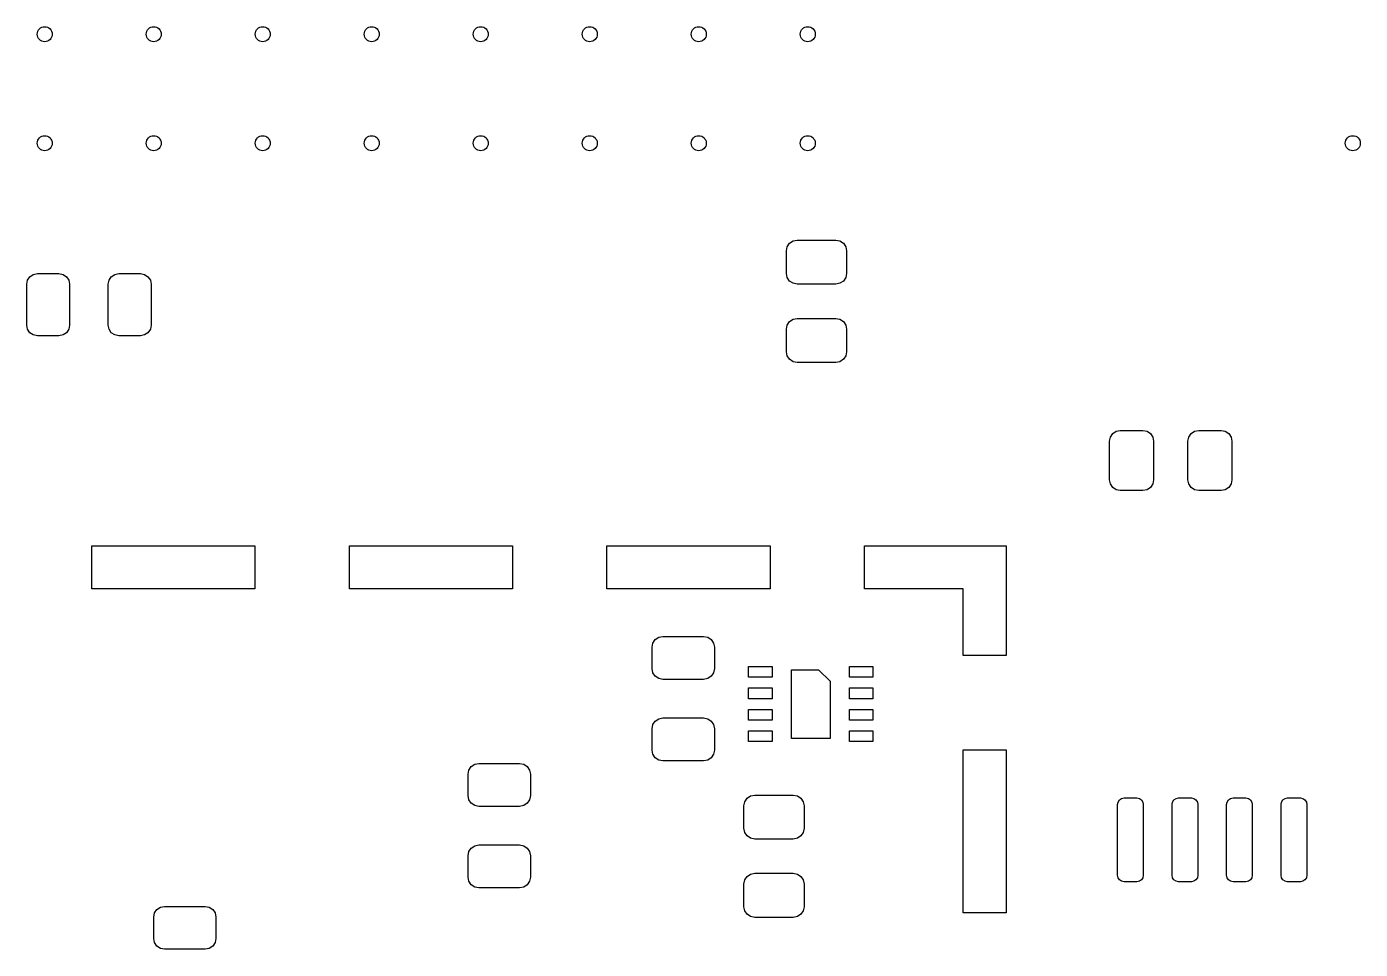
# Model space of a CAD drawing. Header units: inches. Extents: x 0.39 to 2.81, y 0.39 to 2.13.
# Drawn here: x 1.583 to 2.807, y 1.261 to 2.107 of the extents above; entities that cross this region are included whole.
import ezdxf

# ---------------------------------------------------------------- set-up
doc = ezdxf.new("R2010")
doc.units = ezdxf.units.IN
doc.header["$MEASUREMENT"] = 0
doc.layers.add('BLACK', color=250, linetype='CONTINUOUS')

msp = doc.modelspace()

# ---------------------------------------------------------------- linework, layer by layer
at = {"layer": 'BLACK', "linetype": 'CONTINUOUS'}
for p, q in [((2.2833, 1.9082), (2.2865, 1.9104)), ((2.2865, 1.9104), (2.2903, 1.9111)), ((2.2903, 1.9111), (2.3257, 1.9111)), ((2.3257, 1.9111), (2.3295, 1.9104)), ((2.3295, 1.9104), (2.3327, 1.9082)), ((2.2804, 1.9013), (2.2812, 1.905)), ((2.2804, 1.8806), (2.2804, 1.9013)), ((2.2812, 1.905), (2.2833, 1.9082)), ((2.3327, 1.9082), (2.3348, 1.905)), ((2.3348, 1.905), (2.3356, 1.9013)), ((2.3356, 1.9013), (2.3356, 1.8806)), ((1.5835, 1.8706), (1.5842, 1.8743)), ((1.5842, 1.8743), (1.5863, 1.8775)), ((1.5863, 1.8775), (1.5895, 1.8797)), ((1.5895, 1.8797), (1.5933, 1.8804)), ((1.5933, 1.8804), (1.613, 1.8804)), ((1.613, 1.8804), (1.6168, 1.8797)), ((1.6168, 1.8797), (1.6199, 1.8775)), ((1.6199, 1.8775), (1.6221, 1.8743)), ((1.6221, 1.8743), (1.6228, 1.8706)), ((1.6583, 1.8706), (1.659, 1.8743)), ((1.659, 1.8743), (1.6611, 1.8775)), ((1.6611, 1.8775), (1.6643, 1.8797)), ((1.6643, 1.8797), (1.6681, 1.8804)), ((1.6681, 1.8804), (1.6878, 1.8804)), ((1.6878, 1.8804), (1.6916, 1.8797)), ((1.6916, 1.8797), (1.6947, 1.8775)), ((1.6947, 1.8775), (1.6969, 1.8743)), ((1.6969, 1.8743), (1.6976, 1.8706)), ((2.2812, 1.8768), (2.2804, 1.8806)), ((2.2833, 1.8736), (2.2812, 1.8768)), ((2.2865, 1.8715), (2.2833, 1.8736)), ((2.3327, 1.8736), (2.3295, 1.8715)), ((2.3348, 1.8768), (2.3327, 1.8736)), ((2.3356, 1.8806), (2.3348, 1.8768)), ((1.5835, 1.8332), (1.5835, 1.8706)), ((1.6228, 1.8706), (1.6228, 1.8332)), ((1.6583, 1.8332), (1.6583, 1.8706)), ((1.6976, 1.8706), (1.6976, 1.8332)), ((2.2903, 1.8707), (2.2865, 1.8715)), ((2.3257, 1.8707), (2.2903, 1.8707)), ((2.3295, 1.8715), (2.3257, 1.8707)), ((2.2812, 1.8332), (2.2833, 1.8364)), ((2.2833, 1.8364), (2.2865, 1.8385)), ((2.2865, 1.8385), (2.2903, 1.8393)), ((2.2903, 1.8393), (2.3257, 1.8393)), ((2.3257, 1.8393), (2.3295, 1.8385)), ((2.3295, 1.8385), (2.3327, 1.8364)), ((2.3327, 1.8364), (2.3348, 1.8332)), ((1.5842, 1.8294), (1.5835, 1.8332)), ((1.5863, 1.8262), (1.5842, 1.8294)), ((1.5895, 1.8241), (1.5863, 1.8262)), ((1.5933, 1.8233), (1.5895, 1.8241)), ((1.613, 1.8233), (1.5933, 1.8233)), ((1.6168, 1.8241), (1.613, 1.8233)), ((1.6199, 1.8262), (1.6168, 1.8241)), ((1.6221, 1.8294), (1.6199, 1.8262)), ((1.6228, 1.8332), (1.6221, 1.8294)), ((1.659, 1.8294), (1.6583, 1.8332)), ((1.6611, 1.8262), (1.659, 1.8294)), ((1.6643, 1.8241), (1.6611, 1.8262)), ((1.6681, 1.8233), (1.6643, 1.8241)), ((1.6878, 1.8233), (1.6681, 1.8233)), ((1.6916, 1.8241), (1.6878, 1.8233)), ((1.6947, 1.8262), (1.6916, 1.8241)), ((1.6969, 1.8294), (1.6947, 1.8262)), ((1.6976, 1.8332), (1.6969, 1.8294)), ((2.2804, 1.8294), (2.2812, 1.8332)), ((2.2804, 1.8087), (2.2804, 1.8294)), ((2.3348, 1.8332), (2.3356, 1.8294)), ((2.3356, 1.8294), (2.3356, 1.8087)), ((2.2812, 1.805), (2.2804, 1.8087)), ((2.2833, 1.8018), (2.2812, 1.805)), ((2.2865, 1.7996), (2.2833, 1.8018)), ((2.2903, 1.7989), (2.2865, 1.7996)), ((2.3257, 1.7989), (2.2903, 1.7989)), ((2.3295, 1.7996), (2.3257, 1.7989)), ((2.3327, 1.8018), (2.3295, 1.7996)), ((2.3348, 1.805), (2.3327, 1.8018)), ((2.3356, 1.8087), (2.3348, 1.805)), ((2.5769, 1.7267), (2.5776, 1.7305)), ((2.5769, 1.6913), (2.5769, 1.7267)), ((2.5776, 1.7305), (2.5798, 1.7337)), ((2.5798, 1.7337), (2.583, 1.7358)), ((2.583, 1.7358), (2.5867, 1.7366)), ((2.5867, 1.7366), (2.6074, 1.7366)), ((2.6074, 1.7366), (2.6112, 1.7358)), ((2.6112, 1.7358), (2.6144, 1.7337)), ((2.6144, 1.7337), (2.6165, 1.7305)), ((2.6165, 1.7305), (2.6173, 1.7267)), ((2.6173, 1.7267), (2.6173, 1.6913)), ((2.6487, 1.7267), (2.6495, 1.7305)), ((2.6487, 1.6913), (2.6487, 1.7267)), ((2.6495, 1.7305), (2.6516, 1.7337)), ((2.6516, 1.7337), (2.6548, 1.7358)), ((2.6548, 1.7358), (2.6586, 1.7366)), ((2.6586, 1.7366), (2.6793, 1.7366)), ((2.6793, 1.7366), (2.683, 1.7358)), ((2.683, 1.7358), (2.6862, 1.7337)), ((2.6862, 1.7337), (2.6884, 1.7305)), ((2.6884, 1.7305), (2.6891, 1.7267)), ((2.6891, 1.7267), (2.6891, 1.6913)), ((2.5776, 1.6875), (2.5769, 1.6913)), ((2.6173, 1.6913), (2.6165, 1.6875)), ((2.6495, 1.6875), (2.6487, 1.6913)), ((2.6891, 1.6913), (2.6884, 1.6875)), ((2.5798, 1.6843), (2.5776, 1.6875)), ((2.583, 1.6822), (2.5798, 1.6843)), ((2.5867, 1.6814), (2.583, 1.6822)), ((2.6074, 1.6814), (2.5867, 1.6814)), ((2.6112, 1.6822), (2.6074, 1.6814)), ((2.6144, 1.6843), (2.6112, 1.6822)), ((2.6165, 1.6875), (2.6144, 1.6843)), ((2.6516, 1.6843), (2.6495, 1.6875)), ((2.6548, 1.6822), (2.6516, 1.6843)), ((2.6586, 1.6814), (2.6548, 1.6822)), ((2.6793, 1.6814), (2.6586, 1.6814)), ((2.683, 1.6822), (2.6793, 1.6814)), ((2.6862, 1.6843), (2.683, 1.6822)), ((2.6884, 1.6875), (2.6862, 1.6843)), ((1.6433, 1.5912), (1.6433, 1.6306)), ((1.6433, 1.6306), (1.7929, 1.6306)), ((1.7929, 1.6306), (1.7929, 1.5912)), ((1.8795, 1.5912), (1.8795, 1.6306)), ((1.8795, 1.6306), (2.0291, 1.6306)), ((2.0291, 1.6306), (2.0291, 1.5912)), ((2.1157, 1.5912), (2.1157, 1.6306)), ((2.1157, 1.6306), (2.2654, 1.6306)), ((2.2654, 1.6306), (2.2654, 1.5912)), ((2.352, 1.5912), (2.352, 1.6306)), ((2.352, 1.6306), (2.4425, 1.6306)), ((2.4425, 1.6306), (2.4819, 1.6306)), ((2.4819, 1.6306), (2.4819, 1.5912)), ((1.7929, 1.5912), (1.6433, 1.5912)), ((2.0291, 1.5912), (1.8795, 1.5912)), ((2.2654, 1.5912), (2.1157, 1.5912)), ((2.4425, 1.5912), (2.352, 1.5912)), ((2.4425, 1.5302), (2.4425, 1.5912)), ((2.4819, 1.5912), (2.4819, 1.5302)), ((2.1579, 1.5415), (2.1601, 1.5447)), ((2.1601, 1.5447), (2.1633, 1.5468)), ((2.1633, 1.5468), (2.167, 1.5476)), ((2.167, 1.5476), (2.2044, 1.5476)), ((2.2044, 1.5476), (2.2082, 1.5468)), ((2.2082, 1.5468), (2.2114, 1.5447)), ((2.2114, 1.5447), (2.2135, 1.5415)), ((2.1572, 1.5377), (2.1579, 1.5415)), ((2.1572, 1.5181), (2.1572, 1.5377)), ((2.2135, 1.5415), (2.2143, 1.5377)), ((2.2143, 1.5377), (2.2143, 1.5181)), ((2.4819, 1.5302), (2.4425, 1.5302)), ((2.1579, 1.5143), (2.1572, 1.5181)), ((2.2143, 1.5181), (2.2135, 1.5143)), ((2.2457, 1.5101), (2.2457, 1.52)), ((2.2457, 1.52), (2.2673, 1.52)), ((2.2673, 1.52), (2.2673, 1.5101)), ((2.3382, 1.5101), (2.3382, 1.52)), ((2.3382, 1.52), (2.3598, 1.52)), ((2.3598, 1.52), (2.3598, 1.5101)), ((2.1601, 1.5111), (2.1579, 1.5143)), ((2.1633, 1.509), (2.1601, 1.5111)), ((2.167, 1.5082), (2.1633, 1.509)), ((2.2044, 1.5082), (2.167, 1.5082)), ((2.2082, 1.509), (2.2044, 1.5082)), ((2.2114, 1.5111), (2.2082, 1.509)), ((2.2135, 1.5143), (2.2114, 1.5111)), ((2.2673, 1.5101), (2.2457, 1.5101)), ((2.285, 1.454), (2.285, 1.517)), ((2.285, 1.517), (2.3098, 1.517)), ((2.3098, 1.517), (2.3205, 1.5064)), ((2.3205, 1.5064), (2.3205, 1.454)), ((2.3598, 1.5101), (2.3382, 1.5101)), ((2.2457, 1.4904), (2.2457, 1.5003)), ((2.2457, 1.5003), (2.2673, 1.5003)), ((2.2673, 1.5003), (2.2673, 1.4904)), ((2.3382, 1.4904), (2.3382, 1.5003)), ((2.3382, 1.5003), (2.3598, 1.5003)), ((2.3598, 1.5003), (2.3598, 1.4904)), ((2.2673, 1.4904), (2.2457, 1.4904)), ((2.2457, 1.4707), (2.2457, 1.4806)), ((2.2457, 1.4806), (2.2673, 1.4806)), ((2.2673, 1.4806), (2.2673, 1.4707)), ((2.3598, 1.4904), (2.3382, 1.4904)), ((2.3382, 1.4707), (2.3382, 1.4806)), ((2.3382, 1.4806), (2.3598, 1.4806)), ((2.3598, 1.4806), (2.3598, 1.4707)), ((2.1579, 1.4667), (2.1601, 1.4699)), ((2.1601, 1.4699), (2.1633, 1.472)), ((2.1633, 1.472), (2.167, 1.4728)), ((2.167, 1.4728), (2.2044, 1.4728)), ((2.2044, 1.4728), (2.2082, 1.472)), ((2.2082, 1.472), (2.2114, 1.4699)), ((2.2114, 1.4699), (2.2135, 1.4667)), ((2.2673, 1.4707), (2.2457, 1.4707)), ((2.3598, 1.4707), (2.3382, 1.4707)), ((2.1572, 1.4629), (2.1579, 1.4667)), ((2.1572, 1.4433), (2.1572, 1.4629)), ((2.2135, 1.4667), (2.2143, 1.4629)), ((2.2143, 1.4629), (2.2143, 1.4433)), ((2.2457, 1.4511), (2.2457, 1.4609)), ((2.2457, 1.4609), (2.2673, 1.4609)), ((2.2673, 1.4609), (2.2673, 1.4511)), ((2.3382, 1.4511), (2.3382, 1.4609)), ((2.3382, 1.4609), (2.3598, 1.4609)), ((2.3598, 1.4609), (2.3598, 1.4511)), ((2.2673, 1.4511), (2.2457, 1.4511)), ((2.3205, 1.454), (2.285, 1.454)), ((2.3598, 1.4511), (2.3382, 1.4511)), ((2.1579, 1.4395), (2.1572, 1.4433)), ((2.1601, 1.4363), (2.1579, 1.4395)), ((2.1633, 1.4342), (2.1601, 1.4363)), ((2.167, 1.4334), (2.1633, 1.4342)), ((2.2044, 1.4334), (2.167, 1.4334)), ((2.2082, 1.4342), (2.2044, 1.4334)), ((2.2114, 1.4363), (2.2082, 1.4342)), ((2.2135, 1.4395), (2.2114, 1.4363)), ((2.2143, 1.4433), (2.2135, 1.4395)), ((2.4425, 1.294), (2.4425, 1.4436)), ((2.4425, 1.4436), (2.4819, 1.4436)), ((2.4819, 1.4436), (2.4819, 1.294)), ((1.9885, 1.4212), (1.9892, 1.425)), ((1.9885, 1.4016), (1.9885, 1.4212)), ((1.9892, 1.425), (1.9913, 1.4282)), ((1.9913, 1.4282), (1.9945, 1.4303)), ((1.9945, 1.4303), (1.9983, 1.4311)), ((1.9983, 1.4311), (2.0357, 1.4311)), ((2.0357, 1.4311), (2.0395, 1.4303)), ((2.0395, 1.4303), (2.0427, 1.4282)), ((2.0427, 1.4282), (2.0448, 1.425)), ((2.0448, 1.425), (2.0455, 1.4212)), ((2.0455, 1.4212), (2.0455, 1.4016)), ((1.9892, 1.3978), (1.9885, 1.4016)), ((1.9913, 1.3946), (1.9892, 1.3978)), ((2.0448, 1.3978), (2.0427, 1.3946)), ((2.0455, 1.4016), (2.0448, 1.3978)), ((2.2414, 1.3923), (2.2422, 1.396)), ((2.2422, 1.396), (2.2443, 1.3992)), ((2.2443, 1.3992), (2.2475, 1.4014)), ((2.2475, 1.4014), (2.2513, 1.4021)), ((2.2513, 1.4021), (2.2867, 1.4021)), ((2.2867, 1.4021), (2.2905, 1.4014)), ((2.2905, 1.4014), (2.2937, 1.3992)), ((2.2937, 1.3992), (2.2958, 1.396)), ((2.2958, 1.396), (2.2966, 1.3923)), ((2.5842, 1.3935), (2.5846, 1.3957)), ((2.5846, 1.3957), (2.5859, 1.3977)), ((2.5859, 1.3977), (2.5878, 1.3989)), ((2.5878, 1.3989), (2.5901, 1.3994)), ((2.5901, 1.3994), (2.6019, 1.3994)), ((2.6019, 1.3994), (2.6042, 1.3989)), ((2.6042, 1.3989), (2.6061, 1.3977)), ((2.6061, 1.3977), (2.6074, 1.3957)), ((2.6074, 1.3957), (2.6078, 1.3935)), ((2.6342, 1.3935), (2.6346, 1.3957)), ((2.6346, 1.3957), (2.6359, 1.3977)), ((2.6359, 1.3977), (2.6378, 1.3989)), ((2.6378, 1.3989), (2.6401, 1.3994)), ((2.6401, 1.3994), (2.6519, 1.3994)), ((2.6519, 1.3994), (2.6542, 1.3989)), ((2.6542, 1.3989), (2.6561, 1.3977)), ((2.6561, 1.3977), (2.6574, 1.3957)), ((2.6574, 1.3957), (2.6578, 1.3935)), ((2.6842, 1.3935), (2.6846, 1.3957)), ((2.6846, 1.3957), (2.6859, 1.3977)), ((2.6859, 1.3977), (2.6878, 1.3989)), ((2.6878, 1.3989), (2.6901, 1.3994)), ((2.6901, 1.3994), (2.7019, 1.3994)), ((2.7019, 1.3994), (2.7042, 1.3989)), ((2.7042, 1.3989), (2.7061, 1.3977)), ((2.7061, 1.3977), (2.7074, 1.3957)), ((2.7074, 1.3957), (2.7078, 1.3935)), ((2.7342, 1.3935), (2.7346, 1.3957)), ((2.7346, 1.3957), (2.7359, 1.3977)), ((2.7359, 1.3977), (2.7378, 1.3989)), ((2.7378, 1.3989), (2.7401, 1.3994)), ((2.7401, 1.3994), (2.7519, 1.3994)), ((2.7519, 1.3994), (2.7542, 1.3989)), ((2.7542, 1.3989), (2.7561, 1.3977)), ((2.7561, 1.3977), (2.7574, 1.3957)), ((2.7574, 1.3957), (2.7578, 1.3935)), ((1.9945, 1.3925), (1.9913, 1.3946)), ((1.9983, 1.3917), (1.9945, 1.3925)), ((2.0357, 1.3917), (1.9983, 1.3917)), ((2.0395, 1.3925), (2.0357, 1.3917)), ((2.0427, 1.3946), (2.0395, 1.3925)), ((2.2414, 1.3716), (2.2414, 1.3923)), ((2.2966, 1.3923), (2.2966, 1.3716)), ((2.5842, 1.3285), (2.5842, 1.3935)), ((2.6078, 1.3935), (2.6078, 1.3285)), ((2.6342, 1.3285), (2.6342, 1.3935)), ((2.6578, 1.3935), (2.6578, 1.3285)), ((2.6842, 1.3285), (2.6842, 1.3935)), ((2.7078, 1.3935), (2.7078, 1.3285)), ((2.7342, 1.3285), (2.7342, 1.3935)), ((2.7578, 1.3935), (2.7578, 1.3285)), ((2.2422, 1.3678), (2.2414, 1.3716)), ((2.2966, 1.3716), (2.2958, 1.3678)), ((2.2443, 1.3646), (2.2422, 1.3678)), ((2.2475, 1.3625), (2.2443, 1.3646)), ((2.2513, 1.3617), (2.2475, 1.3625)), ((2.2867, 1.3617), (2.2513, 1.3617)), ((2.2905, 1.3625), (2.2867, 1.3617)), ((2.2937, 1.3646), (2.2905, 1.3625)), ((2.2958, 1.3678), (2.2937, 1.3646)), ((1.9885, 1.3464), (1.9892, 1.3502)), ((1.9885, 1.3268), (1.9885, 1.3464)), ((1.9892, 1.3502), (1.9913, 1.3534)), ((1.9913, 1.3534), (1.9945, 1.3555)), ((1.9945, 1.3555), (1.9983, 1.3563)), ((1.9983, 1.3563), (2.0357, 1.3563)), ((2.0357, 1.3563), (2.0395, 1.3555)), ((2.0395, 1.3555), (2.0427, 1.3534)), ((2.0427, 1.3534), (2.0448, 1.3502)), ((2.0448, 1.3502), (2.0455, 1.3464)), ((2.0455, 1.3464), (2.0455, 1.3268)), ((1.9892, 1.323), (1.9885, 1.3268)), ((1.9913, 1.3198), (1.9892, 1.323)), ((2.0448, 1.323), (2.0427, 1.3198)), ((2.0455, 1.3268), (2.0448, 1.323)), ((2.2414, 1.3204), (2.2422, 1.3242)), ((2.2422, 1.3242), (2.2443, 1.3274)), ((2.2443, 1.3274), (2.2475, 1.3295)), ((2.2475, 1.3295), (2.2513, 1.3303)), ((2.2513, 1.3303), (2.2867, 1.3303)), ((2.2867, 1.3303), (2.2905, 1.3295)), ((2.2905, 1.3295), (2.2937, 1.3274)), ((2.2937, 1.3274), (2.2958, 1.3242)), ((2.2958, 1.3242), (2.2966, 1.3204)), ((2.5846, 1.3263), (2.5842, 1.3285)), ((2.5859, 1.3243), (2.5846, 1.3263)), ((2.5878, 1.3231), (2.5859, 1.3243)), ((2.5901, 1.3226), (2.5878, 1.3231)), ((2.6019, 1.3226), (2.5901, 1.3226)), ((2.6042, 1.3231), (2.6019, 1.3226)), ((2.6061, 1.3243), (2.6042, 1.3231)), ((2.6074, 1.3263), (2.6061, 1.3243)), ((2.6078, 1.3285), (2.6074, 1.3263)), ((2.6346, 1.3263), (2.6342, 1.3285)), ((2.6359, 1.3243), (2.6346, 1.3263)), ((2.6378, 1.3231), (2.6359, 1.3243)), ((2.6401, 1.3226), (2.6378, 1.3231)), ((2.6519, 1.3226), (2.6401, 1.3226)), ((2.6542, 1.3231), (2.6519, 1.3226)), ((2.6561, 1.3243), (2.6542, 1.3231)), ((2.6574, 1.3263), (2.6561, 1.3243)), ((2.6578, 1.3285), (2.6574, 1.3263)), ((2.6846, 1.3263), (2.6842, 1.3285)), ((2.6859, 1.3243), (2.6846, 1.3263)), ((2.6878, 1.3231), (2.6859, 1.3243)), ((2.6901, 1.3226), (2.6878, 1.3231)), ((2.7019, 1.3226), (2.6901, 1.3226)), ((2.7042, 1.3231), (2.7019, 1.3226)), ((2.7061, 1.3243), (2.7042, 1.3231)), ((2.7074, 1.3263), (2.7061, 1.3243)), ((2.7078, 1.3285), (2.7074, 1.3263)), ((2.7346, 1.3263), (2.7342, 1.3285)), ((2.7359, 1.3243), (2.7346, 1.3263)), ((2.7378, 1.3231), (2.7359, 1.3243)), ((2.7401, 1.3226), (2.7378, 1.3231)), ((2.7519, 1.3226), (2.7401, 1.3226)), ((2.7542, 1.3231), (2.7519, 1.3226)), ((2.7561, 1.3243), (2.7542, 1.3231)), ((2.7574, 1.3263), (2.7561, 1.3243)), ((2.7578, 1.3285), (2.7574, 1.3263)), ((1.9945, 1.3177), (1.9913, 1.3198)), ((1.9983, 1.3169), (1.9945, 1.3177)), ((2.0357, 1.3169), (1.9983, 1.3169)), ((2.0395, 1.3177), (2.0357, 1.3169)), ((2.0427, 1.3198), (2.0395, 1.3177)), ((2.2414, 1.2997), (2.2414, 1.3204)), ((2.2966, 1.3204), (2.2966, 1.2997)), ((1.7007, 1.2939), (1.7029, 1.2971)), ((1.7029, 1.2971), (1.7061, 1.2992)), ((1.7061, 1.2992), (1.7098, 1.2999)), ((1.7098, 1.2999), (1.7472, 1.2999)), ((1.7472, 1.2999), (1.751, 1.2992)), ((1.751, 1.2992), (1.7542, 1.2971)), ((1.7542, 1.2971), (1.7563, 1.2939)), ((2.2422, 1.296), (2.2414, 1.2997)), ((2.2966, 1.2997), (2.2958, 1.296)), ((1.7, 1.2901), (1.7007, 1.2939)), ((1.7, 1.2704), (1.7, 1.2901)), ((1.7563, 1.2939), (1.7571, 1.2901)), ((1.7571, 1.2901), (1.7571, 1.2704)), ((2.2443, 1.2928), (2.2422, 1.296)), ((2.2475, 1.2906), (2.2443, 1.2928)), ((2.2513, 1.2899), (2.2475, 1.2906)), ((2.2867, 1.2899), (2.2513, 1.2899)), ((2.2905, 1.2906), (2.2867, 1.2899)), ((2.2937, 1.2928), (2.2905, 1.2906)), ((2.2958, 1.296), (2.2937, 1.2928)), ((2.4819, 1.294), (2.4425, 1.294)), ((1.7007, 1.2667), (1.7, 1.2704)), ((1.7029, 1.2635), (1.7007, 1.2667)), ((1.7061, 1.2613), (1.7029, 1.2635)), ((1.7098, 1.2606), (1.7061, 1.2613)), ((1.7472, 1.2606), (1.7098, 1.2606)), ((1.751, 1.2613), (1.7472, 1.2606)), ((1.7542, 1.2635), (1.751, 1.2613)), ((1.7563, 1.2667), (1.7542, 1.2635)), ((1.7571, 1.2704), (1.7563, 1.2667))]:
    msp.add_line(p, q, dxfattribs=at)
at = {"layer": 'BLACK'}
for centre in [(1.6, 2.1), (1.7, 2.1), (1.8, 2.1), (1.9, 2.1), (2, 2.1), (2.1, 2.1), (2.2, 2.1), (2.3, 2.1), (1.6, 2), (1.7, 2), (1.8, 2), (1.9, 2), (2, 2), (2.1, 2), (2.2, 2), (2.3, 2), (2.8, 2)]:
    msp.add_circle(centre, 0.00689, dxfattribs=at)

doc.saveas('drawing.dxf')
